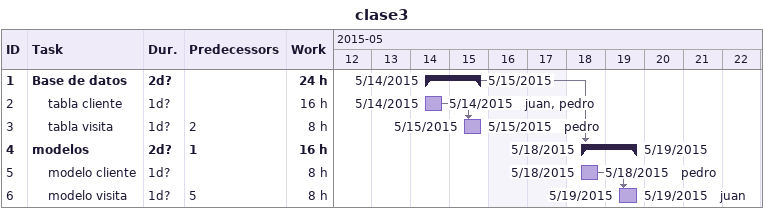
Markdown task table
clase3

| ID | Level | Task | Duration | Start | Finish | Predecessors | Resources | Work (h) |
|---|---|---|---|---|---|---|---|---|
| 1 | 1 | **Base de datos** | 2d? | 2015-05-14 | 2015-05-15 |  |  | 24 |
| 2 | 2 | tabla cliente | 1d? | 2015-05-14 | 2015-05-14 |  | juan, pedro | 16 |
| 3 | 2 | tabla visita | 1d? | 2015-05-15 | 2015-05-15 | 2 | pedro | 8 |
| 4 | 1 | **modelos** | 2d? | 2015-05-18 | 2015-05-19 | 1 |  | 16 |
| 5 | 2 | modelo cliente | 1d? | 2015-05-18 | 2015-05-18 |  | pedro | 8 |
| 6 | 2 | modelo visita | 1d? | 2015-05-19 | 2015-05-19 | 5 | juan | 8 |
